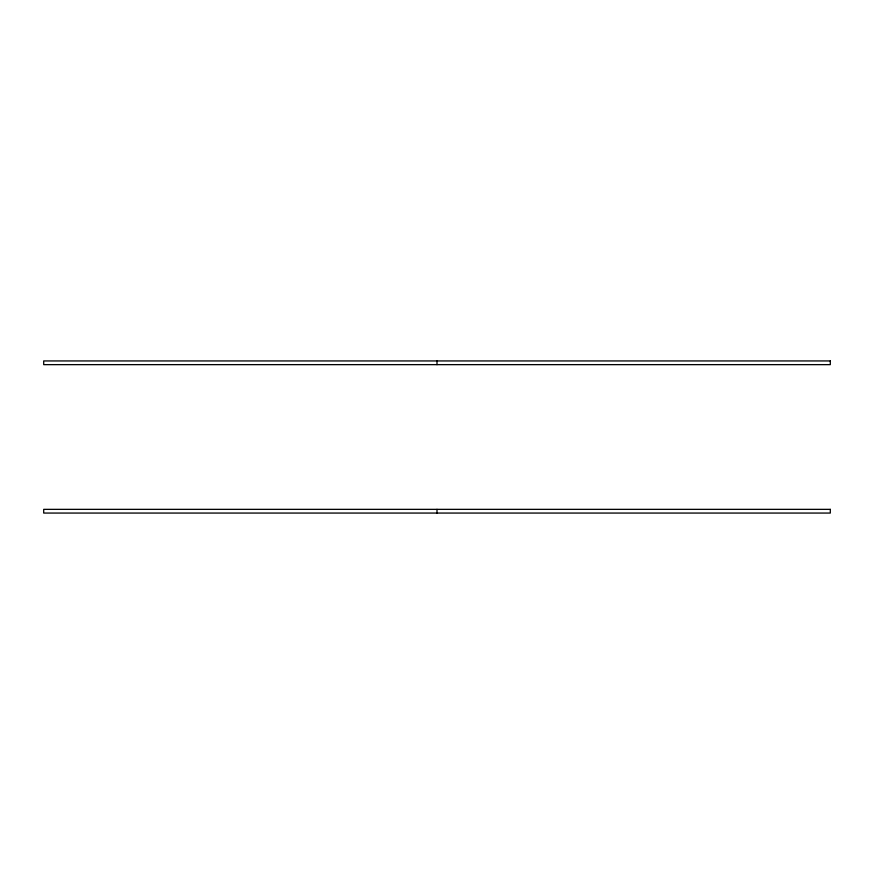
<?xml version="1.0" encoding="UTF-8"?>
<svg xmlns="http://www.w3.org/2000/svg" width="874" height="874" viewBox="0 0 874 874"><rect width="100%" height="100%" fill="white"/><g stroke="black" fill="none" stroke-linecap="round" stroke-linejoin="round"><path stroke-width="1.31" d="M437 360.94L437 364.644M437 509.356L437 513.06M830.3 360.94L43.7 360.94L43.7 364.644L830.3 364.644L830.3 360.94M830.3 509.356L43.7 509.356L43.7 513.06L830.3 513.06L830.3 509.356"/></g></svg>
